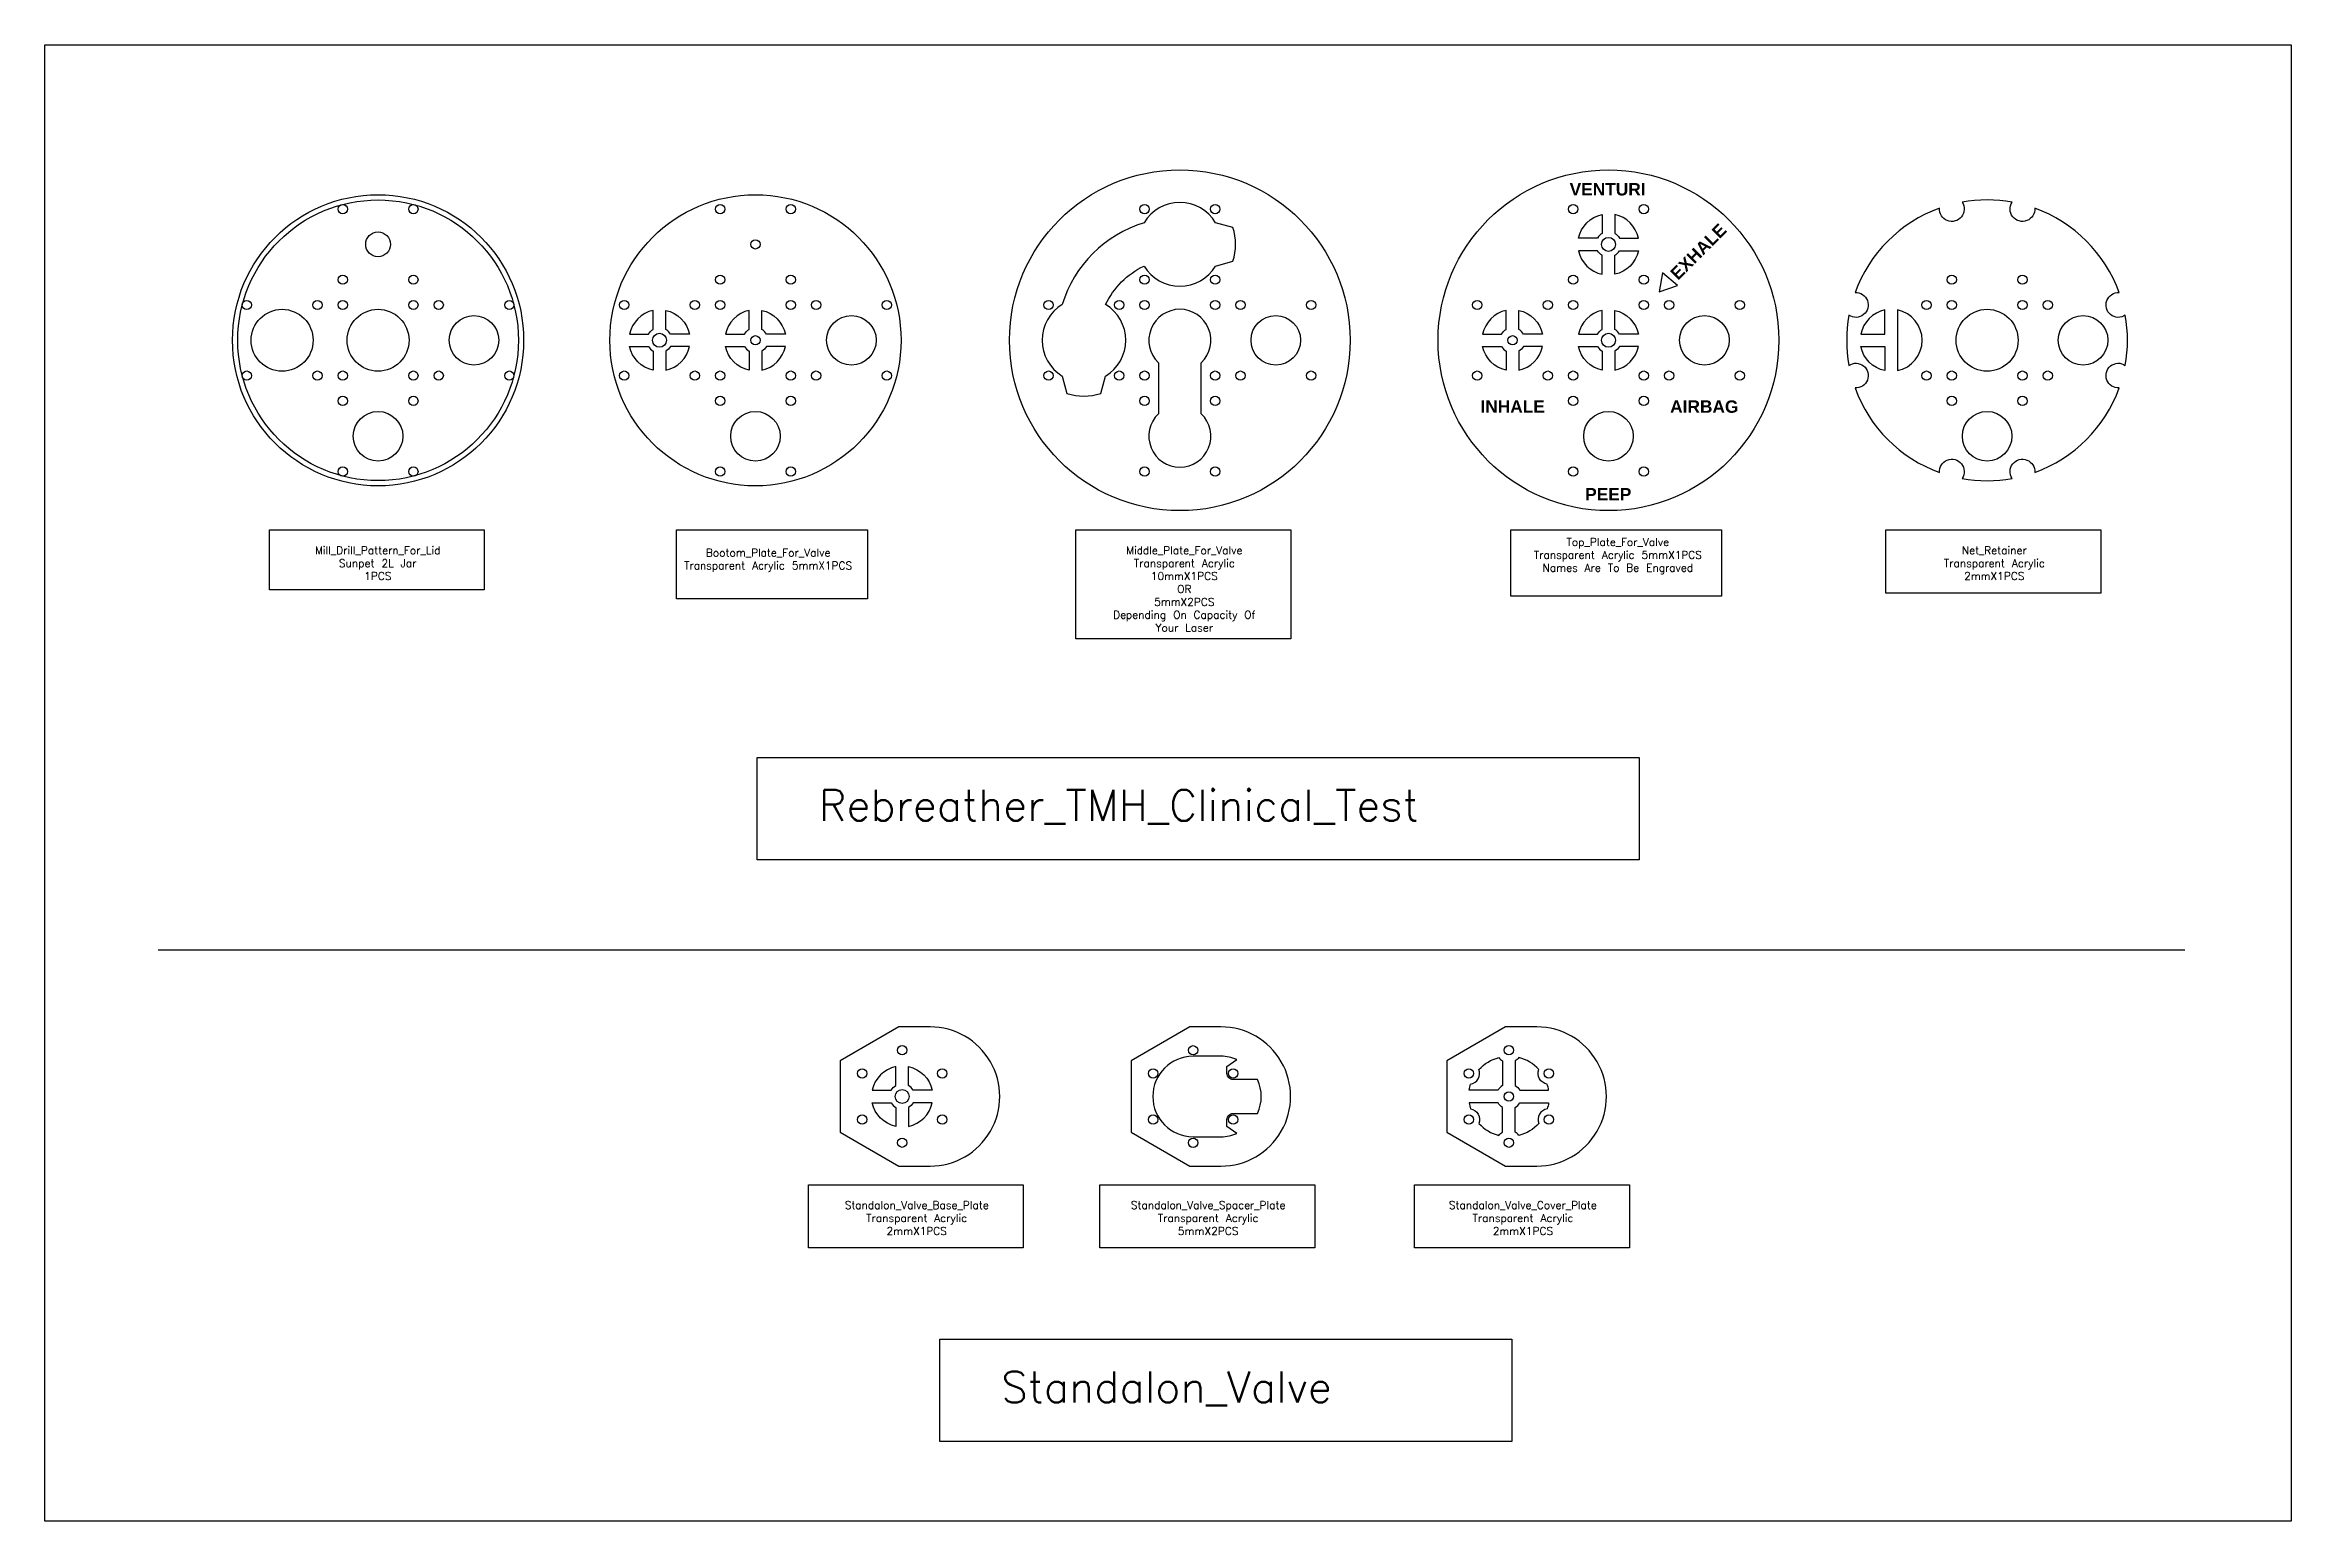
# Model space of a CAD drawing. Header units: millimetres. Extents: x 63 to 788, y -148 to 329.
import ezdxf

# ---------------------------------------------------------------- set-up
doc = ezdxf.new("R2010")
doc.units = ezdxf.units.MM
doc.styles.get("Standard").update_dxf_attribs({"font": 'txt.shx'})

msp = doc.modelspace()

# ---------------------------------------------------------------- linework, layer by layer
for p, q in [((99.21, 36.45), (753.5, 36.45)), ((455.3, -10.93), (455.3, -10.93))]:
    msp.add_line(p, q)
for points in [[(62.61, 328.6), (787.78, 328.6), (787.78, -148.01), (62.61, -148.01)], [(204.47, 152.69), (135.1, 152.69), (135.1, 172.01), (204.47, 172.01)], [(328.16, 149.77), (266.55, 149.77), (266.55, 172.01), (328.16, 172.01)], [(464.86, 136.8), (395.49, 136.8), (395.49, 172.01), (464.86, 172.01)], [(603.9, 150.57), (535.87, 150.57), (535.87, 172.01), (603.9, 172.01)], [(726.36, 151.62), (656.99, 151.62), (656.99, 172.01), (726.36, 172.01)], [(577.33, 65.53), (292.54, 65.53), (292.54, 98.48), (577.33, 98.48)], [(378.48, -59.82), (309.1, -59.82), (309.1, -39.43), (378.48, -39.43)], [(472.57, -59.82), (403.2, -59.82), (403.2, -39.43), (472.57, -39.43)], [(574.19, -59.82), (504.82, -59.82), (504.82, -39.43), (574.19, -39.43)], [(536.16, -122.28), (351.5, -122.28), (351.5, -89.33), (536.16, -89.33)]]:
    msp.add_lwpolyline(points, close=True)
at = {"color": 30}
for points in [[(440.57, 271.19, 0.563643), (417.47, 271.19, 0.250073), (391.06, 244.78, 0.563643), (391.06, 221.68), (392.59, 216.09, 0.155481), (403.51, 216.09), (405.04, 221.68, 0.563643), (405.04, 244.78, -0.169933), (417.47, 257.21, 0.563643), (440.57, 257.21), (446.16, 258.74, 0.155481), (446.16, 269.66), (440.57, 271.19)], [(422.12, 225.99), (422.12, 209.49, 2.497207), (435.93, 209.49), (435.93, 225.99, 2.497207), (422.12, 225.99)], [(442.3, -23.93, 0.10094), (447.39, -22.89), (444.23, -20.61), (444.23, -18.39, -0.414214), (446.23, -16.39), (454.1, -16.39, 0.220248), (454.1, -5.47), (446.23, -5.47, -0.414214), (444.23, -3.47), (444.23, -1.25), (447.39, 1.03, 0.10094), (442.3, 2.07), (433.3, 2.07, 1), (433.3, -23.93), (442.3, -23.93)]]:
    msp.add_lwpolyline(points, format="xyb", dxfattribs=at)
at = {"color": 0}
for points in [[(674.26, 190.58, -1.39781), (681.57, 188.62, 0.089856), (697.73, 188.62, -1.397813), (705.04, 190.58, 0.223076), (732.29, 217.83, -1.39781), (734.26, 225.14, 0.089856), (734.26, 241.31, -1.397813), (732.29, 248.62, 0.223076), (705.04, 275.87, -1.39781), (697.73, 277.84, 0.089856), (681.57, 277.84, -1.397813), (674.26, 275.87, 0.223076), (647.01, 248.62, -1.39781), (645.04, 241.31, 0.089856), (645.04, 225.14, -1.397813), (647.01, 217.83, 0.223076), (674.26, 190.58)], [(656.68, 243.02, 0.300614), (648.88, 235.23), (656.68, 235.23), (656.68, 243.02)], [(660.68, 223.43, 0.816497), (660.68, 243.02), (660.68, 223.43)], [(656.68, 223.43, -0.300614), (648.88, 231.23), (656.68, 231.23), (656.68, 223.43)]]:
    msp.add_lwpolyline(points, format="xyb", dxfattribs=at)
at = {"color": 4}
for points in [[(563.89, 266.25), (557.75, 266.25, -0.297141), (565.39, 273.86), (565.39, 267.74, 0.132252), (563.89, 266.25)], [(570.92, 266.25), (577.06, 266.25, 0.297141), (569.42, 273.86), (569.42, 267.74, -0.132252), (570.92, 266.25)], [(563.89, 262.15), (557.75, 262.15, 0.297141), (565.39, 254.54), (565.39, 260.66, -0.132252), (563.89, 262.15)], [(570.92, 262.15), (577.06, 262.15, -0.297141), (569.42, 254.54), (569.42, 260.66, 0.132252), (570.92, 262.15)], [(534.38, 236.75), (534.38, 242.88, 0.297141), (526.77, 235.25), (532.89, 235.24, -0.132252), (534.38, 236.75)], [(538.48, 236.75), (538.48, 242.88, -0.297141), (546.09, 235.25), (539.97, 235.24, 0.132252), (538.48, 236.75)], [(565.35, 236.75), (565.35, 242.88, 0.297141), (557.74, 235.25), (563.86, 235.24, -0.132252), (565.35, 236.75)], [(569.46, 236.75), (569.46, 242.88, -0.297141), (577.07, 235.25), (570.95, 235.24, 0.132252), (569.46, 236.75)], [(534.38, 229.71), (534.38, 223.57, -0.297141), (526.77, 231.21), (532.89, 231.21, 0.132252), (534.38, 229.71)], [(538.48, 229.71), (538.48, 223.57, 0.297141), (546.09, 231.21), (539.97, 231.21, -0.132252), (538.48, 229.71)], [(565.35, 229.71), (565.35, 223.57, -0.297141), (557.74, 231.21), (563.86, 231.21, 0.132252), (565.35, 229.71)], [(569.46, 229.71), (569.46, 223.57, 0.297141), (577.07, 231.21), (570.95, 231.21, -0.132252), (569.46, 229.71)], [(533.24, -7.39, 0.132289), (531.74, -8.88), (522.42, -8.88, -0.038734), (522.89, -6.92, 0.475029), (525.6, -2.22, -0.147198), (532.01, 1.66, 0.104845), (533.24, 0.54), (533.24, -7.39)], [(537.27, -7.39, -0.132289), (538.78, -8.88), (548.09, -8.88, 0.038734), (547.62, -6.92, -0.475029), (544.91, -2.22, 0.147198), (538.5, 1.66, -0.104845), (537.28, 0.54), (537.27, -7.39)], [(533.24, -14.47, -0.132289), (531.74, -12.98), (522.42, -12.98, 0.038734), (522.89, -14.94, -0.475029), (525.6, -19.64, 0.147198), (532.01, -23.52, -0.104845), (533.24, -22.4), (533.24, -14.47)], [(537.27, -14.47, 0.132289), (538.78, -12.98), (548.09, -12.98, -0.038734), (547.62, -14.94, 0.475029), (544.91, -19.64, -0.147198), (538.5, -23.52, 0.104845), (537.28, -22.4), (537.27, -14.47)]]:
    msp.add_lwpolyline(points, format="xyb", dxfattribs=at)
at = {"color": 6}
msp.add_lwpolyline([(584.87, 255), (583.75, 248.85), (589.64, 250.95)], close=True, dxfattribs=at)
at = {"color": 2}
for points in [[(258.98, 236.75), (258.98, 242.88, 0.297141), (251.37, 235.25), (257.49, 235.24, -0.132252), (258.98, 236.75)], [(263.09, 236.75), (263.09, 242.88, -0.297141), (270.7, 235.25), (264.58, 235.24, 0.132252), (263.09, 236.75)], [(289.96, 236.75), (289.96, 242.88, 0.297141), (282.35, 235.25), (288.47, 235.24, -0.132252), (289.96, 236.75)], [(294.06, 236.75), (294.06, 242.88, -0.297141), (301.67, 235.25), (295.55, 235.24, 0.132252), (294.06, 236.75)], [(258.98, 229.71), (258.98, 223.57, -0.297141), (251.37, 231.21), (257.49, 231.21, 0.132252), (258.98, 229.71)], [(263.09, 229.71), (263.09, 223.57, 0.297141), (270.7, 231.21), (264.58, 231.21, -0.132252), (263.09, 229.71)], [(289.96, 229.71), (289.96, 223.57, -0.297141), (282.35, 231.21), (288.47, 231.21, 0.132252), (289.96, 229.71)], [(294.06, 229.71), (294.06, 223.57, 0.297141), (301.67, 231.21), (295.55, 231.21, -0.132252), (294.06, 229.71)], [(337.33, -7.41), (337.33, -1.27, 0.297141), (329.72, -8.91), (335.84, -8.92, -0.132252), (337.33, -7.41)], [(341.43, -7.41), (341.43, -1.27, -0.297141), (349.04, -8.91), (342.92, -8.92, 0.132252), (341.43, -7.41)], [(337.33, -14.45), (337.33, -20.58, -0.297141), (329.72, -12.95), (335.84, -12.94, 0.132252), (337.33, -14.45)], [(341.43, -14.45), (341.43, -20.58, 0.297141), (349.04, -12.95), (342.92, -12.94, -0.132252), (341.43, -14.45)]]:
    msp.add_lwpolyline(points, format="xyb", dxfattribs=at)
msp.add_lwpolyline([(348.38, -33.4, 1.00001), (348.38, 11.55), (338.31, 11.55), (319.38, 0.62), (319.38, -22.48), (338.31, -33.4)], format="xyb", close=True, dxfattribs=at)
at = {"color": 30}
msp.add_lwpolyline([(442.3, -33.4, 1.00001), (442.3, 11.55), (432.23, 11.55), (413.3, 0.62), (413.3, -22.48), (432.23, -33.4)], format="xyb", close=True, dxfattribs=at)
at = {"color": 4}
msp.add_lwpolyline([(544.26, -33.4, 1.00001), (544.26, 11.55), (534.18, 11.55), (515.26, 0.62), (515.26, -22.48), (534.18, -33.4)], format="xyb", close=True, dxfattribs=at)
at = {"color": 30}
for centre, radius in [((429.02, 233.23), 55), ((417.62, 275.6), 1.5), ((440.43, 275.6), 1.5), ((417.62, 252.8), 1.5), ((440.43, 252.8), 1.5), ((386.65, 244.63), 1.5), ((409.45, 244.63), 1.5), ((417.62, 244.63), 1.5), ((440.43, 244.63), 1.5), ((448.6, 244.63), 1.5), ((460, 233.23), 8), ((471.4, 244.63), 1.5), ((386.65, 221.82), 1.5), ((409.45, 221.82), 1.5), ((417.62, 221.82), 1.5), ((440.43, 221.82), 1.5), ((448.6, 221.82), 1.5), ((471.4, 221.82), 1.5), ((417.62, 213.65), 1.5), ((440.43, 213.65), 1.5), ((417.62, 190.85), 1.5), ((440.43, 190.85), 1.5), ((433.3, 3.99), 1.5), ((433.3, 3.99), 1.5), ((420.38, -3.47), 1.5), ((420.38, -3.47), 1.5), ((446.23, -3.47), 1.5), ((420.38, -18.39), 1.5), ((420.38, -18.39), 1.5), ((446.23, -18.39), 1.5), ((433.3, -25.86), 1.5), ((433.3, -25.86), 1.5)]:
    msp.add_circle(centre, radius, dxfattribs=at)
at = {"color": 4}
for centre, radius in [((567.4, 233.23), 55), ((556, 275.6), 1.5), ((578.81, 275.6), 1.5), ((567.4, 264.2), 2.25), ((556, 252.8), 1.5), ((578.81, 252.8), 1.5), ((525.03, 244.63), 1.5), ((547.83, 244.63), 1.5), ((556, 244.63), 1.5), ((578.81, 244.63), 1.5), ((586.98, 244.63), 1.5), ((598.38, 233.23), 8), ((609.78, 244.63), 1.5), ((536.43, 233.23), 1.5), ((567.4, 233.23), 2.25), ((525.03, 221.82), 1.5), ((547.83, 221.82), 1.5), ((556, 221.82), 1.5), ((578.81, 221.82), 1.5), ((586.98, 221.82), 1.5), ((609.78, 221.82), 1.5), ((556, 213.65), 1.5), ((578.81, 213.65), 1.5), ((567.4, 202.25), 8), ((556, 190.85), 1.5), ((578.81, 190.85), 1.5), ((535.26, 4), 1.5), ((522.33, -3.47), 1.5), ((548.18, -3.47), 1.5), ((522.33, -18.39), 1.5), ((548.18, -18.39), 1.5), ((535.26, -25.85), 1.5), ((535.26, -25.85), 1.5)]:
    msp.add_circle(centre, radius, dxfattribs=at)
for centre, radius in [((170.17, 233.23), 47), ((158.77, 275.6), 1.5), ((181.57, 275.6), 1.5), ((170.17, 264.2), 4), ((158.77, 252.8), 1.5), ((181.57, 252.8), 1.5), ((678.25, 252.8), 1.5), ((701.05, 252.8), 1.5), ((127.79, 244.63), 1.5), ((139.19, 233.23), 10), ((150.59, 244.63), 1.5), ((158.77, 244.63), 1.5), ((170.17, 233.23), 10), ((181.57, 244.63), 1.5), ((189.74, 244.63), 1.5), ((201.14, 233.23), 8), ((212.55, 244.63), 1.5), ((670.08, 244.63), 1.5), ((678.25, 244.63), 1.5), ((689.65, 233.23), 10), ((701.05, 244.63), 1.5), ((709.23, 244.63), 1.5), ((720.63, 233.23), 8), ((127.79, 221.82), 1.5), ((150.59, 221.82), 1.5), ((158.77, 221.82), 1.5), ((181.57, 221.82), 1.5), ((189.74, 221.82), 1.5), ((212.55, 221.82), 1.5), ((670.08, 221.82), 1.5), ((678.25, 221.82), 1.5), ((701.05, 221.82), 1.5), ((709.23, 221.82), 1.5), ((158.77, 213.65), 1.5), ((181.57, 213.65), 1.5), ((678.25, 213.65), 1.5), ((701.05, 213.65), 1.5), ((170.17, 202.25), 8), ((689.65, 202.25), 8), ((158.77, 190.85), 1.5), ((181.57, 190.85), 1.5), ((535.26, -10.93), 1.5)]:
    msp.add_circle(centre, radius)
at = {"color": 5}
msp.add_circle((170.17, 233.23), 45.31, dxfattribs=at)
at = {"color": 2}
for centre, radius in [((292.01, 233.23), 47), ((280.61, 275.6), 1.5), ((303.41, 275.6), 1.5), ((292.01, 264.2), 1.5), ((280.61, 252.8), 1.5), ((303.41, 252.8), 1.5), ((249.63, 244.63), 1.5), ((272.44, 244.63), 1.5), ((280.61, 244.63), 1.5), ((303.41, 244.63), 1.5), ((311.58, 244.63), 1.5), ((322.99, 233.23), 8), ((334.39, 244.63), 1.5), ((261.04, 233.23), 2.25), ((292.01, 233.23), 1.5), ((249.63, 221.82), 1.5), ((272.44, 221.82), 1.5), ((280.61, 221.82), 1.5), ((303.41, 221.82), 1.5), ((311.58, 221.82), 1.5), ((334.39, 221.82), 1.5), ((280.61, 213.65), 1.5), ((303.41, 213.65), 1.5), ((292.01, 202.25), 8), ((280.61, 190.85), 1.5), ((303.41, 190.85), 1.5), ((339.38, 4), 1.5), ((339.38, 4), 1.5), ((326.46, -3.47), 1.5), ((326.46, -3.47), 1.5), ((352.31, -3.47), 1.5), ((352.31, -3.47), 1.5), ((339.38, -10.93), 2.25), ((326.46, -18.39), 1.5), ((326.46, -18.39), 1.5), ((352.31, -18.39), 1.5), ((352.31, -18.39), 1.5), ((339.38, -25.85), 1.5), ((339.38, -25.85), 1.5)]:
    msp.add_circle(centre, radius, dxfattribs=at)

# ---------------------------------------------------------------- texts
for s, insert, char_height, width, attachment_point in [('\\pxqc;{\\fArial|b1|i0|c0|p34;\\C6;VENTURI}', (553.97, 283.99), 4, 26.3148, 1), ('\\pxqc;{\\fArial|b1|i0|c0|p34;\\C6;INHALE}', (523.31, 213.83), 4, 26.3148, 1), ('\\pxqc;{\\fArial|b1|i0|c0|p34;\\C6;AIRBAG}', (611.49, 213.83), 4, 26.3148, 3), ('\\pxqc;{\\fArial|b1|i0|c0|p34;\\C6;PEEP}', (554.18, 185.52), 4, 26.3148, 1), ('\\pxqc;Mill_Drill_Pattern_For_Lid\\PSunpet 2L Jar \\P1PCS', (144.17, 166.68), 2.5, 51.7857, 1), ('\\pxqc;Middle_Plate_For_Valve\\PTransparent Acrylic 10mmX1PCS\\POR\\P5mmX2PCS\\PDepending On Capacity Of Your Laser', (404.57, 166.68), 2.5, 51.7857, 1), ('\\pxqc;Top_Plate_For_Valve\\PTransparent Acrylic 5mmX1PCS\\PNames Are To Be Engraved\\P', (538.84, 169.36), 2.5, 63.1895, 1), ('\\pxqc;Net_Retainer\\PTransparent Acrylic \\P2mmX1PCS', (666.07, 166.68), 2.5, 51.7857, 1), ('\\pxqc;Bootom_Plate_For_Valve\\PTransparent Acrylic 5mmX1PCS', (270.21, 165.93), 2.5, 51.7857, 1), ('\\pxqc;Standalon_Valve_Base_Plate\\PTransparent Acrylic \\P2mmX1PCS', (318.18, -44.76), 2.5, 51.7857, 1), ('\\pxqc;Standalon_Valve_Spacer_Plate\\PTransparent Acrylic \\P5mmX2PCS', (412.28, -44.76), 2.5, 51.7857, 1), ('\\pxqc;Standalon_Valve_Cover_Plate\\PTransparent Acrylic \\P2mmX1PCS', (513.89, -44.76), 2.5, 51.7857, 1)]:
    msp.add_mtext(s, dxfattribs=dict(insert=insert, char_height=char_height, width=width, attachment_point=attachment_point))
at = {"insert": (585.71, 253.96), "char_height": 4, "width": 26.3148, "attachment_point": 1, "rotation": 45}
msp.add_mtext('\\pxqc;{\\fArial|b1|i0|c0|p34;\\C6;EXHALE}', dxfattribs=at)
at = {"color": 1, "char_height": 10, "width": 144.2347, "attachment_point": 1}
for s, insert in [('Rebreather_TMH_Clinical_Test', (312.44, 88.09)), ('Standalon_Valve', (371.39, -99.72))]:
    msp.add_mtext(s, dxfattribs=dict(at, insert=insert))

doc.saveas('drawing.dxf')
